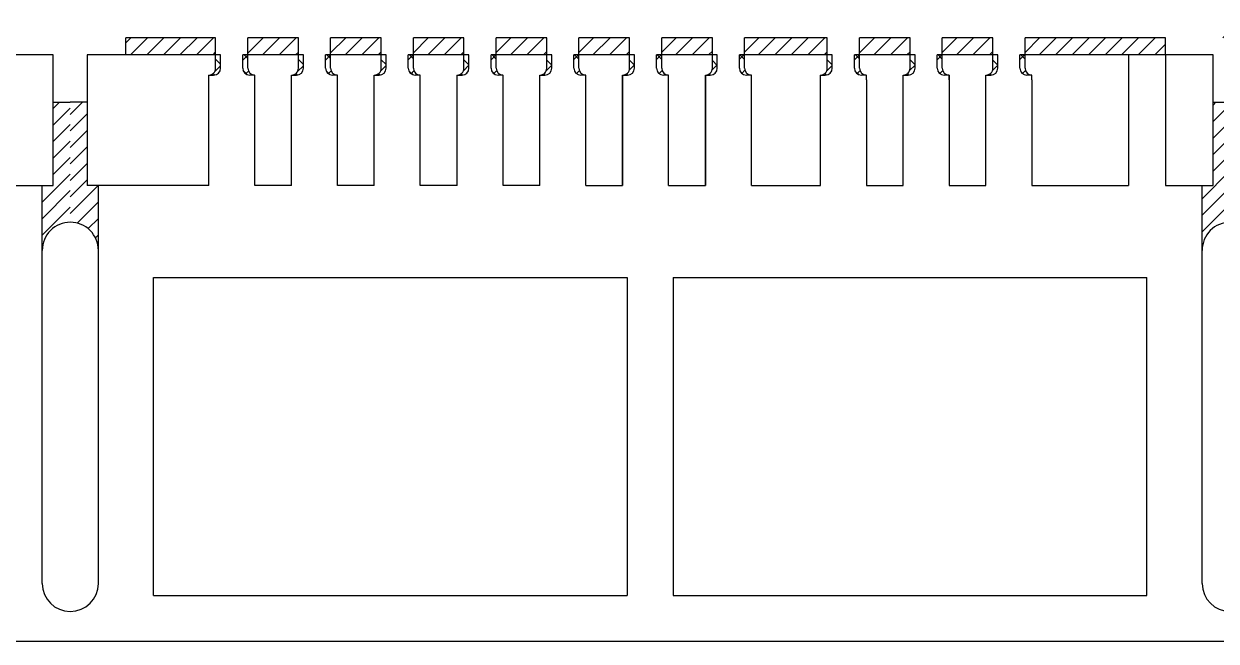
# Model space of a CAD drawing. Extents: x -15.8 to 28.7, y 37.6 to 61.4.
# Drawn here: x -11.582 to -10.934, y 42.055 to 42.39 of the extents above; entities that cross this region are included whole.
import ezdxf

# ---------------------------------------------------------------- set-up
doc = ezdxf.new("R2010")
doc.units = 0
doc.layers.add('AM_8', color=1, linetype='Continuous', lineweight=25)
doc.layers.add('LF-LINE', color=1, linetype='Continuous')
pattern_1 = [(315, (199.7858848285435, -116.0676970257459), (0.3535533905932739, 0.3535533905932738), [])]

# ---------------------------------------------------------------- blocks, each defined once
blk = doc.blocks.new('A$C4BE507A0')
at = {"linetype": 'ByBlock'}
h = blk.add_hatch(dxfattribs=at)
h.set_pattern_fill('ANSI31', scale=0.002, angle=90.00000000000001, style=0)
h.set_pattern_definition([(134.9999999999999, (-7.931345064679277, 2.613043417788745), (-0.0044901280605346, -0.0044901280605346), [])])
edge = h.paths.add_edge_path()
edge.add_line((-0.0707499900718176, 0.6057500000001426), (-0.0707499900718176, 0.6117500000006828))
edge.add_line((-0.0707499900718176, 0.6117500000006828), (-0.0254999999999655, 0.6117500000004555))
edge.add_line((-0.0254999999999655, 0.6117500000004555), (-0.0254999999999655, 0.6209999831521316))
edge.add_line((-0.0254999999999655, 0.6209999831521316), (-0.0907499900717994, 0.6209999831521316))
edge.add_arc((-0.105999990071723, 0.6209999831521316), 0.0152499999999975, -89.91051056027379, 0, ccw=False)
edge.add_line((-0.1059761713295302, 0.6057500017531936), (-0.0707499900717039, 0.6057500000001426))
h = blk.add_hatch(dxfattribs=at)
h.set_pattern_fill('ANSI31', scale=0.002, angle=90.00000000000001, style=0)
h.set_pattern_definition([(134.9999999999999, (0.1283526214656945, 3.05729634976177), (-0.0044901280605346, -0.0044901280605346), [])])
h.paths.add_polyline_path([(0.0094999915762344, 0.5419962659154578), (0.0094999915764618, 0.5907499999998151), (0.0002500000002783, 0.5907499999995878), (0.0002500000002783, 0.5419962659154578)])
h.paths.add_polyline_path([(0.0094999915762344, 0.4969962659153851), (0.0094999915764618, 0.5244962659155306), (0.0002500000002783, 0.5244962659155306), (0.0002500000002783, 0.4969962659153851)])
h.paths.add_polyline_path([(0.0094999915762344, 0.4519962659155397), (0.0094999915762344, 0.4794962659154578), (0.0002500000002783, 0.4794962659154578), (0.0002500000000509, 0.4519962659155397)])
h.paths.add_polyline_path([(0.0094999915764618, 0.4069962659154669), (0.0094999915764618, 0.4344962659153851), (0.0002500000000509, 0.4344962659153851), (0.0002500000000509, 0.4069962659154669)])
h.paths.add_polyline_path([(0.0094999915764618, 0.3619962659153941), (0.0094999915764618, 0.3894962659153123), (0.0002500000000509, 0.3894962659153123), (0.0002500000000509, 0.3619962659153941)])
h.paths.add_polyline_path([(0.0094999915762344, 0.3169962659153214), (0.0094999915764618, 0.3444962659154669), (0.0002500000000509, 0.3444962659154669), (0.0002500000000509, 0.3169962659153214)])
h.paths.add_polyline_path([(0.0094999915764618, 0.2719962659157034), (0.0094999915764618, 0.2994962659153941), (0.0002500000000509, 0.2994962659153941), (0.0002500000000509, 0.2719962659157034)])
h.paths.add_polyline_path([(0.0094999915762344, 0.2095000000001335), (0.0094999915764618, 0.2544962659157761), (0.0002500000000509, 0.2544962659157761), (0.0002500000000509, 0.2095000000001335)])
h.paths.add_polyline_path([(0.0094999915762344, 0.1645000000000607), (0.0094999915762344, 0.1919999999999788), (0.0002500000000509, 0.1919999999999788), (0.0002500000000509, 0.1645000000000607)])
h.paths.add_polyline_path([(0.0094999915762344, 0.1194999999999879), (0.0094999915762344, 0.1469999999999061), (0.0002500000000509, 0.1469999999999061), (0.0002500000000509, 0.1194999999999879)])
h.paths.add_polyline_path([(0.0094999915762344, 0.0257500000005564), (0.0094999915762344, 0.1020000000000607), (0.0002500000000509, 0.1020000000000607), (0.0002500000000509, 0.025750000000329)])
edge = h.paths.add_edge_path(flags=17)
edge.add_line((0.0002500000000509, 0.1020000000000607), (0.0052500000000464, 0.1020000000000607))
h = blk.add_hatch(dxfattribs=at)
h.set_pattern_fill('ANSI37', color=3, scale=0.002, angle=90.00000000000001, style=0)
h.set_pattern_definition([(135, (0.1156858723522021, 3.032940313211511), (-0.0044901280605346, -0.0044901280605346), []), (225, (0.1156858723522021, 3.032940313211511), (0.0044901280605346, -0.0044901280605346), [])])
h.paths.add_polyline_path([(0.0002500000002783, 0.5244962659155306), (0.0002500000002783, 0.5272962659153962), (-0.0069499999995628, 0.5272962659153962, 0.4142135623712452), (-0.0107499999995184, 0.5234962659154121), (-0.0107499999993763, 0.520746265578481), (-0.0107499915758638, 0.520746265578481, -0.4142135623379698), (-0.0069999918289341, 0.5244962658310897), (-0.0057499915758399, 0.5244962659155306)])
h.paths.add_polyline_path([(0.0002500000002783, 0.4794962659154578), (0.0002500000003351, 0.482296265915295), (-0.0069499999997333, 0.4822962659153234, 0.4142135623730951), (-0.0107499999997458, 0.4784962659153394), (-0.0107499999996037, 0.4757462655784082), (-0.0107499915758638, 0.4757462655784082, -0.4142135623557288), (-0.0069999918289341, 0.4794962658312443), (-0.0057499915758399, 0.4794962659154578)])
h.paths.add_polyline_path([(0.0002500000004204, 0.4942962659152102), (0.0002500000004204, 0.4969962659153851), (-0.0057499915758399, 0.4969962659153851), (-0.0069999913234824, 0.4969962658311147, -0.4142135820855767), (-0.0107499915758638, 0.5007462658311113), (-0.0107499999997458, 0.4980962779944776, 0.414214493413545), (-0.0069499999997333, 0.4942962659151533)])
h.paths.add_polyline_path([(0.0002499999999941, 0.4492962659153648), (0.0002500000000509, 0.4519962659155397), (-0.0057499915758399, 0.4519962659155397), (-0.0069999913228003, 0.4519962658312693, -0.4142135821388539), (-0.0107499915758638, 0.4557462658312659), (-0.0107499999996321, 0.4530962779945185, 0.4142144934034927), (-0.0069499999996481, 0.449296265915308)])
h.paths.add_polyline_path([(0.0002499999999941, 0.4344962659153851), (0.0002499999999941, 0.4372962659154496), (-0.0069499999996481, 0.437296265915478, 0.4142135623730951), (-0.0107499999996321, 0.433496265915494), (-0.0107499915758638, 0.4307462658310044, -0.4142135426754215), (-0.006999991828252, 0.4344962658311716), (-0.0057499915758399, 0.4344962659153851)])
h.paths.add_polyline_path([(0.0002499999999941, 0.404296265915292), (0.0002500000000509, 0.4069962659154669), (-0.0057499915758399, 0.4069962659154669), (-0.0069999913228003, 0.4069962658311966, -0.4142135821388539), (-0.0107499915758638, 0.4107462658311932), (-0.0107499999995184, 0.4080962779942468, 0.4142144933884156), (-0.006949999999506, 0.4042962659152352)])
h.paths.add_polyline_path([(0.0002499999999941, 0.3894962659153123), (0.0002499999999941, 0.3922962659154052), (-0.0069499999995628, 0.3922962659154052, 0.4142135623712444), (-0.0107499999995184, 0.3884962659154212), (-0.0107499915758638, 0.3857462658309316, -0.4142135426754222), (-0.006999991828252, 0.3894962658310987), (-0.0057499915758399, 0.3894962659153123)])
h.paths.add_polyline_path([(0.0002500000000509, 0.3592962659151908), (0.0002500000000509, 0.3619962659153941), (-0.0057499915758399, 0.3619962659153941), (-0.0069999913234824, 0.3619962658311238, -0.4142135820855769), (-0.0107499915758638, 0.3657462658311203), (-0.0107499999996321, 0.3630962779943729, 0.4142144934025687), (-0.0069499999996481, 0.3592962659151624)])
h.paths.add_polyline_path([(0.0002500000000509, 0.3444962659154669), (0.0002500000000509, 0.347296265915304), (-0.0069499999996481, 0.3472962659153325, 0.4142135623730942), (-0.0107499999996321, 0.3434962659153484), (-0.0107499915758638, 0.3407462658310862, -0.4142135426221454), (-0.0069999918289341, 0.3444962658312534), (-0.0057499915758399, 0.3444962659154669)])
h.paths.add_polyline_path([(0.0002500000000509, 0.3142962659151181), (0.0002500000000509, 0.3169962659153214), (-0.0057499915758399, 0.3169962659153214), (-0.0069999913234824, 0.316996265831051, -0.4142135820855769), (-0.0107499915758638, 0.3207462658310476), (-0.0107499999995184, 0.3180962779941012, 0.414214493387494), (-0.006949999999506, 0.3142962659150896)])
h.paths.add_polyline_path([(0.0002500000000509, 0.2994962659153941), (0.0002500000000509, 0.3022962659152313), (-0.006949999999506, 0.3022962659152597, 0.4142135623730951), (-0.0107499999995184, 0.2984962659152757), (-0.0107499915758638, 0.2957462658310135, -0.4142135426221453), (-0.0069999918289341, 0.2994962658311806), (-0.0057499915758399, 0.2994962659153941)])
h.paths.add_polyline_path([(0.0002500000000509, 0.2692962659155285), (0.0002499999999941, 0.2719962659157034), (-0.0057499915758399, 0.2719962659157034), (-0.0069999913234824, 0.271996265831433, -0.4142135820855769), (-0.0107499915758638, 0.2757462658314296), (-0.0107499999996321, 0.2730962779946822, 0.4142144934034936), (-0.0069499999996481, 0.2692962659154716)])
h.paths.add_polyline_path([(0.0002500000000509, 0.2544962659157761), (0.0002500000000509, 0.2572962659156133), (-0.0069499999996481, 0.2572962659156417, 0.4142135623730951), (-0.0107499999996321, 0.2534962659156577), (-0.0107499915758638, 0.2507462658313955, -0.4142135623878949), (-0.0069999915758672, 0.2544962658315626)])
h.paths.add_polyline_path([(0.0002500000000509, 0.2067999999999586), (0.0002500000000509, 0.2095000000001335), (-0.0057503632879161, 0.2095000000001335), (-0.0070000134975885, 0.2094999999158631, -0.413420613398641), (-0.0107499999996037, 0.2132398444653916), (-0.0107499999997458, 0.2105999999999426, 0.414213562373095), (-0.0069499999997902, 0.2067999999999586)])
h.paths.add_polyline_path([(0.0002500000000509, 0.1919999999999788), (0.0002500000000509, 0.1948000000000434), (-0.0069499999997333, 0.1948000000000718, 0.4142135623730933), (-0.0107499999997458, 0.1910000000000878), (-0.0107499999996037, 0.1882499996629292), (-0.0133500122467467, 0.1882499996629292), (-0.0707499900718176, 0.1882499996630429), (-0.0707499900718176, 0.1682499996630611), (-0.0107499999996037, 0.1682499996629474), (-0.0107499999996037, 0.1682398444653188, -0.0006770141058785), (-0.0107500137507088, 0.1682499996629474), (-0.0707499900718176, 0.1682499996630611), (-0.0707499900718176, 0.1882499996630429), (-0.0133500122467467, 0.1882499996629292), (-0.0107500137507088, 0.1882499996629292, -0.4142135624090059), (-0.007000014003097, 0.1919999999157653), (-0.005750013750685, 0.1919999999999788)])
h.paths.add_polyline_path([(0.0002500000000509, 0.1617999999998858), (0.0002500000000509, 0.1645000000000607), (-0.0057499694007674, 0.1645000000000607), (-0.0070000134976453, 0.1644999999157903, -0.4134206136797736), (-0.0107499999996037, 0.1682398444690136), (-0.0107499999997458, 0.1655999999998698, 0.414213562373095), (-0.0069499999997902, 0.1617999999998858)])
h.paths.add_polyline_path([(0.0002500000000509, 0.1469999999999061), (0.0002500000000509, 0.1497999999999706), (-0.0069499999997333, 0.149799999999999, 0.4142135623730913), (-0.0107499999997458, 0.146000000000015), (-0.0107499999996037, 0.1432499996630838), (-0.0707499900718176, 0.1432499996631975), (-0.0707499900718176, 0.1232499996632157), (-0.0107499999995184, 0.123249999663102), (-0.0107499999995184, 0.12323984443168, -0.0006770163599395), (-0.0107500137507088, 0.123249999663102), (-0.0707499900718176, 0.1232499996632157), (-0.0707499900718176, 0.1432499996631975), (-0.0107500137507088, 0.1432499996630838, -0.4142135623379699), (-0.0070000140037791, 0.1469999999156926), (-0.005750013750685, 0.1470000000001335)])
h.paths.add_polyline_path([(0.0002500000000509, 0.116799999999813), (0.0002500000000509, 0.1194999999999879), (-0.0057499694007674, 0.1194999999999879), (-0.0070000134983275, 0.1194999999157176, -0.4134206110049128), (-0.0107499999995184, 0.1232398444353464), (-0.0107499999996321, 0.1205999999997971, 0.414213562373095), (-0.0069499999996765, 0.116799999999813)])
h.paths.add_polyline_path([(0.0002500000000509, 0.1020000000000607), (0.0002500000000509, 0.1047999999999263), (-0.0069499999996765, 0.1047999999999263, 0.4142135623712489), (-0.0107499999996321, 0.1009999999999422), (-0.0107499999995184, 0.0982499996630111), (-0.0107500137507088, 0.0982499996630111, -0.4142135623557219), (-0.0070000140037791, 0.1019999999158472), (-0.005750013750685, 0.1020000000000607)])
edge = h.paths.add_edge_path()
edge.add_line((0.0002500000002783, 0.5419962659154294), (-0.0057499915758399, 0.5419962659154522))
edge.add_line((-0.0057499915758399, 0.5419962659154578), (-0.0069999913230276, 0.5419962658311022))
edge.add_arc((-0.0069999915758672, 0.5457462658311556), 0.0037500000000364, -179.99999613759144, -89.99999613689653, ccw=False)
edge.add_line((-0.0107499915758638, 0.5457462655783445), (-0.0107499999993763, 0.5457462655783445))
edge.add_line((-0.0107499999993763, 0.5457462655783445), (-0.0107499999993763, 0.5430962659153181))
edge.add_arc((-0.0069499999994491, 0.5430962659151817), 0.0037999999999101, 179.999999997943, 269.9999999993143)
edge.add_line((-0.006949999999506, 0.5392962659152829), (0.0002500000002783, 0.5392962659153057))
edge.add_line((0.0002500000002783, 0.5392962659153114), (0.0002500000002783, 0.5419962659154522))
h = blk.add_hatch(dxfattribs=at)
h.set_pattern_fill('ANSI31', scale=0.002, angle=90.00000000000001, style=0)
h.set_pattern_definition([(134.9999999999999, (-12.536562, 0.6032450000001007), (-0.0044901280605346, -0.0044901280605346), [])])
edge = h.paths.add_edge_path()
edge.add_line((-0.0707499900718176, -0.0002499999990562), (-0.0707499900719313, 3.126e-13))
edge.add_line((-0.0707499900718176, 3.126e-13), (-0.0707499900718176, 0.0057499831524126))
edge.add_line((-0.0707499900718176, 0.0057499831524126), (-0.1059773215021096, 0.0057499831524126))
edge.add_arc((-0.105999990071723, -0.0094999999995764), 0.0152499999999989, 0, 89.91483187860553, ccw=False)
edge.add_line((-0.0907499900717994, -0.0094999999995764), (-0.0254999999999655, -0.0094999999995764))
edge.add_line((-0.0254999999999655, -0.0094999999995764), (-0.0254999999999655, -0.0002499999992835))
edge.add_line((-0.0254999999999655, -0.0002499999992835), (-0.0707499900717039, -0.0002499999990562))
at = {"layer": 'AM_8'}
h = blk.add_hatch(dxfattribs=at)
h.set_pattern_fill('_U', color=256, scale=0.5, angle=-44.99999999999999, style=0, pattern_type=0)
h.set_pattern_definition(pattern_1)
edge = h.paths.add_edge_path()
edge.add_line((0.0094999915762344, 0.1919999999999788), (0.0094999915763252, 0.6210000000005892))
edge.add_line((0.0094999915763196, 0.6210000000006062), (0.5399999915763033, 0.6210000000006063))
edge.add_line((0.539999991576309, 0.6210000000006062), (0.5399999915763091, -0.0094999999993775))
edge.add_line((0.539999991576309, -0.0094999999993775), (0.0094999915763253, -0.0094999999993776))
edge.add_line((0.0094999915763196, -0.0094999999993775), (0.0094999915762287, 0.0257500000005734))
edge.add_line((0.0094999915762344, 0.0257500000005564), (0.0094999915762344, 0.1194999999999879))
edge.add_line((0.0094999915762344, 0.1194999999999879), (0.0002500000000452, 0.1194999999999879))
edge.add_line((0.0002500000000509, 0.1194999999999879), (0.0002500000000509, 0.1167999999998017))
edge.add_line((0.0002500000000509, 0.116799999999813), (-0.0069499999996424, 0.116799999999813))
edge.add_arc((-0.0069499999996481, 0.1205999999997971), 0.0037999999999784, -179.99999999965712, -90, ccw=False)
edge.add_line((-0.0107499999996321, 0.1205999999997687), (-0.0107499999994957, 0.1232398444316743))
edge.add_arc((-0.0070000137488933, 0.1232499999120478), 0.0037500000018099, 179.999999943721, 180.1551644999873, ccw=False)
edge.add_line((-0.0107500137507088, 0.1232499999157142), (-0.0107500137507088, 0.123249999663102))
edge.add_arc((-0.0070000137488933, 0.1232499999120478), 0.0037500000018099, 180.0000038033503, 180.1551644999872)
edge.add_line((-0.0107499999995184, 0.12323984443168), (-0.0107499999996549, 0.1205999999997743))
edge.add_arc((-0.0069499999996481, 0.1205999999997971), 0.0038000000000011, 180.0000000003428, 270)
edge.add_line((-0.0069499999996481, 0.116799999999813), (0.0002500000000452, 0.116799999999813))
edge.add_line((0.0002500000000509, 0.116799999999813), (0.0002500000000509, 0.1469999999999175))
edge.add_line((0.0002500000000509, 0.1469999999999061), (0.0094999915762401, 0.1469999999999061))
edge.add_line((0.0094999915762344, 0.1469999999999061), (0.0094999915762344, 0.1645000000000607))
edge.add_line((0.0094999915762344, 0.1645000000000607), (0.0002500000000452, 0.1645000000000607))
edge.add_line((0.0002500000000509, 0.1645000000000607), (0.0002500000000509, 0.1617999999998972))
edge.add_line((0.0002500000000509, 0.1617999999999142), (-0.0069499999997333, 0.1617999999998915))
edge.add_arc((-0.0069499999997333, 0.1655999999998698), 0.0037999999999784, -179.99999999965712, -90, ccw=False)
edge.add_line((-0.0107499999997458, 0.1655999999998414), (-0.0107499999996094, 0.1682398444653302))
edge.add_arc((-0.007000013748609, 0.1682499999121205), 0.0037500000020828, 179.9999999440684, 180.1551639872097, ccw=False)
edge.add_line((-0.0107500137507088, 0.1682499999157869), (-0.0107500137507088, 0.1682499996629474))
edge.add_arc((-0.007000013748609, 0.1682499999121205), 0.0037500000020828, 180.0000038071718, 180.1551639872096)
edge.add_line((-0.0107499999996037, 0.1682398444653188), (-0.0107499999997401, 0.1655999999998301))
edge.add_arc((-0.0069499999997333, 0.1655999999998698), 0.0038000000000011, 180.0000000003428, 270)
edge.add_line((-0.0069499999997333, 0.1617999999998858), (0.0002500000000509, 0.1617999999999085))
edge.add_line((0.0002500000000509, 0.1617999999999142), (0.0002500000000509, 0.1919999999999959))
edge.add_line((0.0002500000000509, 0.1919999999999788), (0.0094999915762401, 0.1919999999999788))
h.paths.add_polyline_path([(0.0247499915763569, 0.1020000000006291), (0.0247499915763569, 0.1195000000006132), (0.0137499915763328, 0.1195000000006132), (0.0137499915763328, 0.1470000000006166), (0.0247499915763569, 0.1470000000006166), (0.0247499915763569, 0.1645000000006291), (0.0137499915763328, 0.1645000000006291), (0.0137499915763328, 0.1920000000006041), (0.0247499915763569, 0.1920000000006041), (0.0247499915763569, 0.2095000000006166), (0.0137499915763328, 0.2095000000006166), (0.013749991576276, 0.2545000000006325), (0.0247499915763569, 0.2545000000006325), (0.0247499915763569, 0.2720000000006166), (0.0187499915762999, 0.2720000000005882), (0.013749991576276, 0.2720000000005882), (0.013749991576276, 0.2995000000005916), (0.0187499915762999, 0.2995000000005916), (0.0247499915763569, 0.29950000000062), (0.0247499915763569, 0.3170000000006325), (0.013749991576276, 0.3170000000006325), (0.013749991576276, 0.3445000000005791), (0.0187499915762999, 0.3445000000005791), (0.0247499915763569, 0.3445000000006075), (0.0247499915763569, 0.36200000000062), (0.0187499915762999, 0.3620000000005916), (0.013749991576276, 0.3620000000005916), (0.0137499915763328, 0.3895000000006519), (0.0247499915763569, 0.3895000000006519), (0.0247499915763569, 0.4070000000006076), (0.0187499915762999, 0.4070000000005792), (0.013749991576276, 0.4070000000005792), (0.013749991576276, 0.4345000000005826), (0.0187499915762999, 0.4345000000005826), (0.0247499915763569, 0.434500000000611), (0.0247499915763569, 0.4520000000006519), (0.0187499915762999, 0.4520000000006235), (0.013749991576276, 0.4520000000006235), (0.013749991576276, 0.4795000000006269), (0.0247499915763001, 0.4795000000006269), (0.0247499915763569, 0.497000000000611), (0.0187499915762999, 0.4970000000005826), (0.013749991576276, 0.4970000000005826), (0.013749991576276, 0.5245000000006144), (0.0187499915762999, 0.5245000000006144), (0.0247499915763569, 0.5245000000006428), (0.0247499915763001, 0.5420000000006269), (0.013749991576276, 0.5420000000006269), (0.013749991576276, 0.5907500000005826), (0.0187499915762999, 0.590750000000611), (0.0187499915762999, 0.6117500000005976), (0.0397499915763149, 0.6117500000005976), (0.0397499915763149, 0.6167500000006215), (0.0664999915763076, 0.6167500000006215), (0.0664999915763076, 0.6057500000005973), (0.0839999915762633, 0.6057500000005973), (0.0839999915763201, 0.611750000000626), (0.0839999915762633, 0.6167500000006215), (0.1114999915762951, 0.6167500000006215), (0.1114999915762951, 0.6057500000005973), (0.1289999915762507, 0.6057500000006258), (0.1289999915763076, 0.6117500000005976), (0.1289999915763076, 0.6167500000006215), (0.1564999915762542, 0.6167500000006215), (0.1564999915762542, 0.6057500000005973), (0.1739999915762951, 0.6057500000005973), (0.1739999915763235, 0.611750000000626), (0.1739999915762951, 0.6167500000006215), (0.2014999915762985, 0.6167500000006215), (0.2014999915763269, 0.611750000000626), (0.2014999915762985, 0.6057500000005973), (0.2189999915762542, 0.6057500000005973), (0.218999991576311, 0.611750000000626), (0.2189999915762542, 0.6167500000006215), (0.246499991576286, 0.6167500000006215), (0.2464999915763144, 0.611750000000626), (0.246499991576286, 0.6057500000005973), (0.2639999915762985, 0.6057500000005973), (0.2639999915763269, 0.611750000000626), (0.2639999915762985, 0.6167500000006215), (0.2914999915763019, 0.6167500000006215), (0.2914999915763019, 0.6057500000005973), (0.308999991576286, 0.6057500000005973), (0.308999991576286, 0.6167500000006215), (0.3364999915762894, 0.6167500000006215), (0.3364999915763178, 0.611750000000626), (0.3364999915762894, 0.6057500000005973), (0.3539999915763019, 0.6057500000005973), (0.3539999915763019, 0.6167500000006215), (0.3814999915762769, 0.6167500000006215), (0.3814999915763053, 0.611750000000626), (0.3814999915762769, 0.6057500000005973), (0.3989999915763178, 0.6057500000006258), (0.3989999915763178, 0.616750000000593), (0.4264999915763497, 0.616750000000593), (0.4264999915763497, 0.6057500000006258), (0.4439999915763054, 0.6057500000006258), (0.4439999915763054, 0.616750000000593), (0.4714999915763088, 0.616750000000593), (0.4714999915763088, 0.6057500000006258), (0.4889999915763497, 0.6057500000006258), (0.4889999915763497, 0.616750000000593), (0.5097499915762853, 0.616750000000593), (0.5097499915762853, 0.611750000000626), (0.5307499915762435, 0.611750000000626), (0.5307499915762435, 0.590750000000611), (0.5357499915763242, 0.590750000000611), (0.5357499915763242, 0.5320000000006077), (0.524749991576357, 0.5320000000006077), (0.524749991576357, 0.5145000000006235), (0.5357499915763242, 0.5145000000006235), (0.5357499915763242, 0.4870000000006201), (0.524749991576357, 0.4870000000006201), (0.524749991576357, 0.4695000000006076), (0.5357499915763242, 0.4695000000006076), (0.5357499915763242, 0.4420000000006042), (0.524749991576357, 0.4420000000006042), (0.524749991576357, 0.4245000000006201), (0.5357499915763242, 0.4245000000006201), (0.5357499915763242, 0.3970000000006166), (0.524749991576357, 0.3970000000006166), (0.524749991576357, 0.3795000000006041), (0.5357499915763242, 0.3795000000006041), (0.5357499915763242, 0.3520000000006291), (0.524749991576357, 0.3520000000006291), (0.524749991576357, 0.3345000000006166), (0.5357499915763242, 0.3345000000006166), (0.5357499915763242, 0.2895000000006291), (0.524749991576357, 0.2895000000006291), (0.524749991576357, 0.2720000000006166), (0.5357499915763242, 0.2720000000006166), (0.5357499915763242, 0.2445000000006132), (0.524749991576357, 0.2445000000006132), (0.524749991576357, 0.2270000000006291), (0.5307499915762435, 0.2270000000006291), (0.5357499915763242, 0.2270000000006007), (0.5357499915763242, 0.1995000000005689), (0.5307499915762435, 0.1995000000006257), (0.524749991576357, 0.1995000000006257), (0.524749991576357, 0.1820000000006132), (0.5357499915763242, 0.1820000000006132), (0.5357499915763242, 0.1545000000006098), (0.524749991576357, 0.1545000000006098), (0.524749991576357, 0.1370000000006257), (0.5357499915763242, 0.1370000000006257), (0.5357499915763242, 0.1095000000006223), (0.524749991576357, 0.1095000000006223), (0.524749991576357, 0.0920000000006098), (0.5357499915763242, 0.0920000000006098), (0.5357499915763242, 0.0257500000006132), (0.5307499915762435, 0.0257500000006132), (0.5307499915762435, -0.0002499999993688), (0.5097499915762853, -0.0002499999993688), (0.5097499915762853, -0.0052499999993927), (0.4859999915763069, -0.0052499999993927), (0.4859999915763069, 0.0057500000006314), (0.4684999915762944, 0.0057500000006314), (0.4684999915762944, -0.0052499999993927), (0.440999991576291, -0.0052499999993927), (0.440999991576291, 0.0057500000006314), (0.4234999915763069, 0.0057500000006314), (0.4234999915763069, -0.0052499999993927), (0.3959999915763035, -0.0052499999993927), (0.3959999915763035, 0.0057500000006314), (0.378499991576291, 0.0057500000006314), (0.378499991576291, -0.0052499999993927), (0.350999991576316, -0.0052499999993927), (0.350999991576316, 0.0057500000006314), (0.3334999915763035, 0.0057500000006314), (0.3334999915763035, -0.0052499999993927), (0.3059999915763569, -0.0052499999993927), (0.3059999915763569, 0.0057500000006314), (0.288499991576316, 0.0057500000006314), (0.288499991576316, -0.0052499999993927), (0.2609999915763126, -0.0052499999993927), (0.2609999915763126, 0.0057500000006314), (0.2434999915763569, 0.0057500000006314), (0.2434999915763569, -0.0052499999993927), (0.2159999915762398, -0.0052499999993927), (0.2159999915762398, 0.0057500000006314), (0.1984999915763126, 0.0057500000006314), (0.1984999915763126, -0.0052499999993927), (0.1709999915763092, -0.0052499999993927), (0.1709999915763092, 0.0057500000006314), (0.1534999915762398, 0.0057500000006314), (0.1534999915762398, -0.0052499999993927), (0.1259999915763217, -0.0052499999993927), (0.1259999915763217, 0.0057500000006314), (0.1084999915763092, 0.0057500000006314), (0.1084999915763092, -0.0052499999993927), (0.0809999915763342, -0.0052499999993927), (0.0809999915763342, 0.0057500000006314), (0.0634999915763217, 0.0057500000006314), (0.0634999915763217, -0.0052499999993927), (0.039749991576258, -0.0052499999993927), (0.039749991576258, -0.0002499999993688), (0.0187499915762999, -0.0002499999993688), (0.0187499915762999, 0.0257500000006132), (0.0137499915763328, 0.0257500000006132), (0.0137499915763328, 0.1020000000006291)], flags=16)
h = blk.add_hatch(dxfattribs=at)
h.set_pattern_fill('_U', color=256, scale=0.5, angle=-44.99999999999999, style=0, pattern_type=0)
h.set_pattern_definition(pattern_1)
edge = h.paths.add_edge_path()
edge.add_line((0.0094999915762344, 0.1919999999999788), (0.0094999915762344, 0.2095000000001335))
edge.add_line((0.0094999915762344, 0.2095000000001335), (0.0002500000000452, 0.2095000000001335))
edge.add_line((0.0002500000000509, 0.2095000000001335), (0.0002500000000509, 0.2067999999999472))
edge.add_line((0.0002500000000509, 0.2067999999999586), (-0.0069499999997333, 0.2067999999999586))
edge.add_arc((-0.0069499999997333, 0.2105999999999426), 0.0037999999999784, -179.99999999965712, -90, ccw=False)
edge.add_line((-0.0107499999997458, 0.2105999999999142), (-0.0107499999996094, 0.2132398444654029))
edge.add_arc((-0.0070000137507691, 0.2132499999158597), 0.0037499999999554, 180.1551640432295, 270.0000038624086)
edge.add_line((-0.007000013497958, 0.2094999999158631), (-0.0057500137506793, 0.2095000000001278))
edge.add_line((-0.005750013750685, 0.2095000000001335), (0.0094999915762401, 0.2095000000001335))
edge.add_line((0.0094999915762344, 0.2095000000001335), (0.0094999915764617, 0.2544962659157761))
edge.add_line((0.0094999915764618, 0.2544962659157761), (0.0094999915763252, 0.6210000000005892))
edge.add_line((0.0094999915763196, 0.6210000000006062), (0.5399999915763033, 0.6210000000006063))
edge.add_line((0.539999991576309, 0.6210000000006062), (0.5399999915763091, -0.0094999999993775))
edge.add_line((0.539999991576309, -0.0094999999993775), (0.0094999915763253, -0.0094999999993776))
edge.add_line((0.0094999915763196, -0.0094999999993775), (0.0094999915762287, 0.0257500000005734))
edge.add_line((0.0094999915762344, 0.0257500000005564), (0.0094999915762344, 0.1194999999999879))
edge.add_line((0.0094999915762344, 0.1194999999999879), (0.0002500000000452, 0.1194999999999879))
edge.add_line((0.0002500000000509, 0.1194999999999879), (0.0002500000000055, 0.1167999999998017))
edge.add_line((0.0002499999999941, 0.116799999999813), (-0.0069499999996538, 0.116799999999813))
edge.add_arc((-0.0069499999996481, 0.1205999999997971), 0.0037999999999784, -179.99999999965712, -90, ccw=False)
edge.add_line((-0.0107499999996321, 0.1205999999997687), (-0.0107499999994957, 0.1232398444316743))
edge.add_arc((-0.0070000137488933, 0.1232499999120478), 0.0037500000018099, 179.999999943721, 180.1551644999873, ccw=False)
edge.add_line((-0.0107500137507088, 0.1232499999157142), (-0.0107500137507088, 0.123249999663102))
edge.add_arc((-0.0070000137488933, 0.1232499999120478), 0.0037500000018099, 180.0000038033503, 180.1551644999872)
edge.add_line((-0.0107499999995184, 0.12323984443168), (-0.0107499999996549, 0.1205999999997743))
edge.add_arc((-0.0069499999996481, 0.1205999999997971), 0.0038000000000011, 180.0000000003428, 270)
edge.add_line((-0.0069499999996481, 0.116799999999813), (0.0002499999999998, 0.116799999999813))
edge.add_line((0.0002499999999941, 0.116799999999813), (0.0002500000000396, 0.1194999999999993))
edge.add_line((0.0002500000000509, 0.1194999999999879), (0.0002500000000509, 0.1469999999999061))
edge.add_line((0.0002500000000509, 0.1469999999999061), (0.0094999915762401, 0.1469999999999061))
edge.add_line((0.0094999915762344, 0.1469999999999061), (0.0094999915762344, 0.1645000000000607))
edge.add_line((0.0094999915762344, 0.1645000000000607), (0.0002500000000452, 0.1645000000000607))
edge.add_line((0.0002500000000509, 0.1645000000000607), (0.0002500000000509, 0.1617999999998972))
edge.add_line((0.0002500000000509, 0.1617999999999142), (-0.0069499999997333, 0.1617999999998915))
edge.add_arc((-0.0069499999997333, 0.1655999999998698), 0.0037999999999784, -179.99999999965712, -90, ccw=False)
edge.add_line((-0.0107499999997458, 0.1655999999998414), (-0.0107499999996094, 0.1682398444653302))
edge.add_arc((-0.007000013748609, 0.1682499999121205), 0.0037500000020828, 179.9999999440684, 180.1551639872097, ccw=False)
edge.add_line((-0.0107500137507088, 0.1682499999157869), (-0.0107500137507088, 0.1682499996629474))
edge.add_arc((-0.007000013748609, 0.1682499999121205), 0.0037500000020828, 180.0000038071718, 180.1551639872096)
edge.add_line((-0.0107499999996037, 0.1682398444653188), (-0.0107499999997401, 0.1655999999998301))
edge.add_arc((-0.0069499999997333, 0.1655999999998698), 0.0038000000000011, 180.0000000003428, 270)
edge.add_line((-0.0069499999997333, 0.1617999999998858), (0.0002500000000509, 0.1617999999999085))
edge.add_line((0.0002500000000509, 0.1617999999999142), (0.0002500000000509, 0.1919999999999959))
edge.add_line((0.0002500000000509, 0.1919999999999788), (0.0094999915762401, 0.1919999999999788))
h.paths.add_polyline_path([(0.0137499915763328, 0.1470000000006166), (0.0247499915763569, 0.1470000000006166), (0.0247499915763569, 0.1645000000006291), (0.0137499915763328, 0.1645000000006291), (0.0137499915763328, 0.1920000000006041), (0.0247499915763569, 0.1920000000006041), (0.0247499915763569, 0.2095000000006166), (0.0137499915763328, 0.2095000000006166), (0.0137499915763328, 0.2545000000006041), (0.0187499915762999, 0.2545000000006041), (0.0247499915763569, 0.2545000000006325), (0.0247499915763569, 0.2720000000006166), (0.0137499915763328, 0.2720000000006166), (0.0137499915763328, 0.29950000000062), (0.0247499915763569, 0.29950000000062), (0.0247499915763569, 0.3170000000006325), (0.0187499915762999, 0.3170000000006325), (0.0137499915763328, 0.3170000000006041), (0.0137499915763328, 0.3445000000006075), (0.0247499915763569, 0.3445000000006075), (0.0247499915763569, 0.36200000000062), (0.0137499915763328, 0.36200000000062), (0.0137499915763328, 0.3895000000006519), (0.0247499915763569, 0.3895000000006519), (0.0247499915763569, 0.4070000000006076), (0.0137499915763328, 0.4070000000006076), (0.0137499915763328, 0.434500000000611), (0.0247499915763569, 0.434500000000611), (0.0247499915763569, 0.4520000000006519), (0.0137499915763328, 0.4520000000006519), (0.0137499915763328, 0.4795000000005985), (0.0187499915762999, 0.4795000000005985), (0.0247499915763001, 0.4795000000006269), (0.0247499915763569, 0.497000000000611), (0.0137499915763328, 0.497000000000611), (0.0137499915763328, 0.5245000000006428), (0.0247499915763569, 0.5245000000006428), (0.0247499915763001, 0.5420000000006269), (0.0187499915762999, 0.5420000000006269), (0.0137499915763328, 0.5420000000005984), (0.0137499915763328, 0.590750000000611), (0.0187499915762999, 0.590750000000611), (0.0187499915762999, 0.611750000000626), (0.039749991576258, 0.611750000000626), (0.039749991576258, 0.616750000000593), (0.0664999915762508, 0.616750000000593), (0.0664999915762508, 0.6057500000006258), (0.0839999915762633, 0.6057500000005973), (0.0839999915763201, 0.611750000000626), (0.0839999915763201, 0.616750000000593), (0.1114999915763235, 0.616750000000593), (0.1114999915763235, 0.611750000000626), (0.1114999915762951, 0.6057500000005973), (0.1289999915762507, 0.6057500000006258), (0.1289999915762507, 0.616750000000593), (0.156499991576311, 0.616750000000593), (0.156499991576311, 0.611750000000626), (0.1564999915762542, 0.6057500000005973), (0.1739999915762951, 0.6057500000005973), (0.1739999915763235, 0.611750000000626), (0.1739999915763235, 0.616750000000593), (0.2014999915763269, 0.616750000000593), (0.2014999915763269, 0.611750000000626), (0.2014999915762985, 0.6057500000005973), (0.2189999915762542, 0.6057500000005973), (0.218999991576311, 0.611750000000626), (0.218999991576311, 0.616750000000593), (0.2464999915763144, 0.616750000000593), (0.2464999915763144, 0.611750000000626), (0.246499991576286, 0.6057500000005973), (0.2639999915762985, 0.6057500000005973), (0.2639999915763269, 0.611750000000626), (0.2639999915763269, 0.616750000000593), (0.2914999915763019, 0.616750000000593), (0.2914999915763019, 0.6057500000005973), (0.308999991576286, 0.6057500000005973), (0.3089999915763144, 0.611750000000626), (0.3089999915763144, 0.616750000000593), (0.3364999915763178, 0.616750000000593), (0.3364999915763178, 0.611750000000626), (0.3364999915762894, 0.6057500000005973), (0.3539999915763019, 0.6057500000005973), (0.3539999915763019, 0.616750000000593), (0.3814999915763053, 0.616750000000593), (0.3814999915763053, 0.611750000000626), (0.3814999915762769, 0.6057500000005973), (0.3989999915763178, 0.6057500000006258), (0.3989999915763178, 0.616750000000593), (0.4264999915763497, 0.616750000000593), (0.4264999915763497, 0.6057500000006258), (0.4439999915763054, 0.6057500000006258), (0.4439999915763054, 0.616750000000593), (0.4714999915763088, 0.616750000000593), (0.4714999915763088, 0.6057500000006258), (0.4889999915763497, 0.6057500000006258), (0.4889999915763497, 0.616750000000593), (0.5097499915762853, 0.616750000000593), (0.5097499915762853, 0.611750000000626), (0.5307499915762435, 0.611750000000626), (0.5307499915762435, 0.590750000000611), (0.5357499915763242, 0.590750000000611), (0.5357499915763242, 0.5320000000006077), (0.524749991576357, 0.5320000000006077), (0.524749991576357, 0.5145000000006235), (0.5357499915763242, 0.5145000000006235), (0.5357499915763242, 0.4870000000006201), (0.524749991576357, 0.4870000000006201), (0.524749991576357, 0.4695000000006076), (0.5357499915763242, 0.4695000000006076), (0.5357499915763242, 0.4420000000006042), (0.524749991576357, 0.4420000000006042), (0.524749991576357, 0.4245000000006201), (0.5357499915763242, 0.4245000000006201), (0.5357499915763242, 0.3970000000006166), (0.524749991576357, 0.3970000000006166), (0.524749991576357, 0.3795000000006041), (0.5357499915763242, 0.3795000000006041), (0.5357499915763242, 0.3520000000006291), (0.524749991576357, 0.3520000000006291), (0.524749991576357, 0.3345000000006166), (0.5357499915763242, 0.3345000000006166), (0.5357499915763242, 0.2895000000006291), (0.524749991576357, 0.2895000000006291), (0.524749991576357, 0.2720000000006166), (0.5357499915763242, 0.2720000000006166), (0.5357499915763242, 0.2445000000006132), (0.524749991576357, 0.2445000000006132), (0.524749991576357, 0.2270000000006291), (0.5307499915762435, 0.2270000000006291), (0.5357499915763242, 0.2270000000006007), (0.5357499915763242, 0.1995000000005689), (0.5307499915762435, 0.1995000000006257), (0.524749991576357, 0.1995000000006257), (0.524749991576357, 0.1820000000006132), (0.5357499915763242, 0.1820000000006132), (0.5357499915763242, 0.1545000000006098), (0.524749991576357, 0.1545000000006098), (0.524749991576357, 0.1370000000006257), (0.5357499915763242, 0.1370000000006257), (0.5357499915763242, 0.1095000000006223), (0.524749991576357, 0.1095000000006223), (0.524749991576357, 0.0920000000006098), (0.5357499915763242, 0.0920000000006098), (0.5357499915763242, 0.0257500000006132), (0.5307499915762435, 0.0257500000006132), (0.5307499915762435, -0.0002499999993688), (0.5097499915762853, -0.0002499999993688), (0.5097499915762853, -0.0052499999993927), (0.4859999915763069, -0.0052499999993927), (0.4859999915763069, 0.0057500000006314), (0.4684999915762944, 0.0057500000006314), (0.4684999915762944, -0.0052499999993927), (0.440999991576291, -0.0052499999993927), (0.440999991576291, 0.0057500000006314), (0.4234999915763069, 0.0057500000006314), (0.4234999915763069, -0.0052499999993927), (0.3959999915763035, -0.0052499999993927), (0.3959999915763035, 0.0057500000006314), (0.378499991576291, 0.0057500000006314), (0.378499991576291, -0.0052499999993927), (0.350999991576316, -0.0052499999993927), (0.350999991576316, 0.0057500000006314), (0.3334999915763035, 0.0057500000006314), (0.3334999915763035, -0.0052499999993927), (0.3059999915763569, -0.0052499999993927), (0.3059999915763569, 0.0057500000006314), (0.288499991576316, 0.0057500000006314), (0.288499991576316, -0.0052499999993927), (0.2609999915763126, -0.0052499999993927), (0.2609999915763126, 0.0057500000006314), (0.2434999915763569, 0.0057500000006314), (0.2434999915763569, -0.0052499999993927), (0.2159999915762398, -0.0052499999993927), (0.2159999915762398, 0.0057500000006314), (0.1984999915763126, 0.0057500000006314), (0.1984999915763126, -0.0052499999993927), (0.1709999915763092, -0.0052499999993927), (0.1709999915763092, 0.0057500000006314), (0.1534999915762398, 0.0057500000006314), (0.1534999915762398, -0.0052499999993927), (0.1259999915763217, -0.0052499999993927), (0.1259999915763217, 0.0057500000006314), (0.1084999915763092, 0.0057500000006314), (0.1084999915763092, -0.0052499999993927), (0.0809999915763342, -0.0052499999993927), (0.0809999915763342, 0.0057500000006314), (0.0634999915763217, 0.0057500000006314), (0.0634999915763217, -0.0052499999993927), (0.039749991576258, -0.0052499999993927), (0.039749991576258, -0.0002499999993688), (0.0187499915762999, -0.0002499999993688), (0.0187499915762999, 0.0257500000006132), (0.0137499915763328, 0.0257500000006132), (0.0137499915763328, 0.1020000000006291), (0.0247499915763569, 0.1020000000006291), (0.0247499915763569, 0.1195000000006132), (0.0137499915763328, 0.1195000000006132)], flags=16)
at = {"color": 4, "linetype": 'ByBlock'}
for p, q in [((-0.0254999999999655, 0.6117500000002281), (-0.0254999999999655, 0.6210000021955864)), ((0.0002500000000509, 0.6117500000004555), (-0.0707499900718176, 0.6117500000004555)), ((0.0002500000002783, 0.5419962659154578), (0.0002500000002783, 0.6117500000004555)), ((-0.2871430798122674, 0.6057500106199712), (-0.0707499900718176, 0.6057500000001426)), ((0.0002500000002783, 0.5907499999995878), (0.0094999915764618, 0.5907499999998151)), ((0.0094999915762344, 0.5419962659154578), (0.0094999915764618, 0.5907499999998151)), ((-0.2937499900715465, 0.5757500000002836), (-0.1207499900717721, 0.5757500000001698)), ((0.0002500000002783, 0.5392962659153114), (0.0002500000002783, 0.5419962659154294)), ((0.0002500000002783, 0.4969962659153851), (0.0002500000002783, 0.5272962659153962)), ((-0.0707499900718176, 0.5007462655784991), (-0.0707499900718176, 0.520746265578481)), ((0.0094999915762344, 0.4969962659153851), (0.0094999915764618, 0.5244962659155306)), ((0.0002500000004204, 0.4942962659152102), (0.0002500000004204, 0.4969962659153851)), ((0.0002500000000509, 0.4519962659155397), (0.0002500000003351, 0.4822962659152666)), ((-0.0707499900718176, 0.4557462655784264), (-0.0707499900718744, 0.4757462655784082)), ((0.0094999915762344, 0.4519962659155397), (0.0094999915762344, 0.4794962659154578)), ((0.0002499999999941, 0.4492962659153932), (0.0002500000000509, 0.4519962659155397)), ((0.0002500000000509, 0.4069962659156943), (0.0002499999999941, 0.437296265915478)), ((0.0094999915764618, 0.4069962659154669), (0.0094999915764618, 0.4344962659153851)), ((-0.0707499900717608, 0.4107462655783536), (-0.0707499900718176, 0.4307462655783354)), ((0.0002499999999941, 0.4042962659153205), (0.0002500000000509, 0.4069962659154669)), ((0.0002500000000509, 0.3619962659153941), (0.0002499999999941, 0.3922962659154052)), ((0.0094999915764618, 0.3619962659153941), (0.0094999915764618, 0.3894962659153123)), ((-0.0707499900718176, 0.3657462655785082), (-0.0707499900717608, 0.38574626557849)), ((0.0002500000000509, 0.3592962659151908), (0.0002500000000509, 0.3619962659153657)), ((0.0002500000000509, 0.316996265915094), (0.0002500000000509, 0.3472962659152756)), ((0.0094999915762344, 0.3169962659153214), (0.0094999915764618, 0.3444962659154669)), ((0.0002500000000509, 0.3142962659150896), (0.0002500000000509, 0.3169962659153214)), ((0.0002500000000509, 0.271996265915476), (0.0002500000000509, 0.3022962659152313)), ((0.0094999915764618, 0.2719962659157034), (0.0094999915764618, 0.2994962659153941)), ((0.0002500000000509, 0.2692962659155285), (0.0002499999999941, 0.2719962659157034)), ((0.0002500000000509, 0.2095000000001335), (0.0002500000000509, 0.2572962659156133)), ((0.0094999915762344, 0.2095000000001335), (0.0094999915764618, 0.2544962659157761)), ((0.0002500000000509, 0.2067999999999586), (0.0002500000000509, 0.2095000000001335)), ((0.0002500000000509, 0.1645000000002881), (0.0002500000000509, 0.1948000000000434)), ((0.0094999915762344, 0.1645000000000607), (0.0094999915762344, 0.1919999999999788)), ((0.0002500000000509, 0.1617999999999142), (0.0002500000000509, 0.1645000000000607)), ((0.0002500000000509, 0.1194999999999879), (0.0002500000000509, 0.1497999999999706)), ((0.0094999915762344, 0.1194999999999879), (0.0094999915762344, 0.1469999999999061)), ((0.0002500000000509, 0.116799999999813), (0.0002500000000509, 0.1194999999999879)), ((0.0002500000000509, 0.025750000000329), (0.0002500000000509, 0.1047999999999263)), ((0.0094999915762344, 0.0257500000005564), (0.0094999915762344, 0.1020000000000607)), ((0.0002500000000509, 0.0457500000004245), (-0.0707499900718176, 0.0457500000005382)), ((-0.2937499900715465, 0.0357499831523853), (-0.1207499900717721, 0.0357499831523853)), ((0.0002500000000509, 0.0257500000004427), (-0.0707499900718176, 0.0257500000005564)), ((0.0002500000000509, -0.0002499999996246), (0.0002500000000509, 0.0257500000006701)), ((0.0002500000002783, 0.025750000000329), (0.0094999915764618, 0.0257500000005564)), ((-0.2871610767422226, 0.0057499831524126), (-0.0707499900718176, 0.0057499831524126)), ((-0.0707499900718176, -0.0002499999992835), (0.0002500000000509, -0.0002499999996246)), ((-0.0254999999999655, -0.0002499999995109), (-0.0254999999999655, -0.0094999999995764))]:
    blk.add_line(p, q, dxfattribs=at)
at = {"color": 252, "linetype": 'ByBlock'}
for p, q in [((-0.0107499999993763, 0.5457962659153281), (-0.0107499999993763, 0.5457962659153281)), ((-0.0107499999993763, 0.5207962659154078), (-0.0107499999993763, 0.5207962659154078)), ((-0.0107499999996037, 0.5007962659152554), (-0.0107499999996037, 0.5007962659152554)), ((-0.0107499999996037, 0.475796265915335), (-0.0107499999996037, 0.475796265915335)), ((-0.0107499999995184, 0.45579626591541), (-0.0107499999995184, 0.45579626591541)), ((-0.0107499999995184, 0.4307962659154896), (-0.0107499999995184, 0.4307962659154896)), ((-0.0107499999993763, 0.4107962659153373), (-0.0107499999993763, 0.4107962659153373)), ((-0.0107499999993763, 0.3857962659154168), (-0.0107499999993763, 0.3857962659154168)), ((-0.0107499999995184, 0.3657962659152645), (-0.0107499999995184, 0.3657962659152645)), ((-0.0107499999995184, 0.3407962659153441), (-0.0107499999995184, 0.3407962659153441)), ((-0.0107499999993763, 0.3207962659151917), (-0.0107499999993763, 0.3207962659151917)), ((-0.0107499999993763, 0.2957962659152713), (-0.0107499999993763, 0.2957962659152713)), ((-0.0107499999995184, 0.2757962659155737), (-0.0107499999995184, 0.2757962659155737)), ((-0.0107499999995184, 0.2507962659156533), (-0.0107499999995184, 0.2507962659156533)), ((-0.0107499999996037, 0.2133000000000038), (-0.0107499999996037, 0.2133000000000038)), ((-0.0107499999996037, 0.1883000000000834), (-0.0107499999996037, 0.1883000000000834)), ((-0.0107499999996037, 0.1682999999999311), (-0.0107499999996037, 0.1682999999999311)), ((-0.0107499999996037, 0.1433000000000106), (-0.0107499999996037, 0.1433000000000106)), ((-0.0107499999995184, 0.1232999999998583), (-0.0107499999995184, 0.1232999999998583)), ((-0.0107499999995184, 0.0982999999999379), (-0.0107499999995184, 0.0982999999999379))]:
    blk.add_line(p, q, dxfattribs=at)
at = {"color": 1, "linetype": 'ByBlock'}
for p, q in [((-0.0107499940443177, 0.5457462655783445), (-0.0107499940443177, 0.5457462655783445)), ((-0.0107499940443177, 0.520746265578481), (-0.0107499940443177, 0.520746265578481))]:
    blk.add_line(p, q, dxfattribs=at)
at = {"color": 1, "linetype": 'Continuous'}
for p, q in [((-0.0057499915758399, 0.5419962659154578), (0.0094999915764618, 0.5419962659154578)), ((-0.0057499915758399, 0.5244962659155306), (0.0094999915764618, 0.5244962659155306)), ((-0.0707499900718176, 0.5007462655784991), (-0.0107499915757217, 0.5007462655784991)), ((-0.0107499915757217, 0.5007462658311113), (-0.0107499915757217, 0.5007462655784991)), ((-0.0069999913230276, 0.4969962658312568), (-0.0057499915758399, 0.4969962659153851)), ((-0.0057499915758399, 0.4969962659153851), (0.0094999915762344, 0.4969962659153851)), ((-0.0707499900718744, 0.4757462655784082), (-0.0107499915757217, 0.4757462655784082)), ((-0.0107499915757217, 0.4757462658312477), (-0.0107499915757217, 0.4757462655784082)), ((-0.0069999918284793, 0.4794962658311022), (-0.0057499915758399, 0.4794962659154578)), ((-0.0057499915758399, 0.4794962659154578), (0.0094999915762344, 0.4794962659154578)), ((-0.0707499900717608, 0.4557462655784264), (-0.0107499915757217, 0.4557462655784264)), ((-0.0107499915757217, 0.4557462658312659), (-0.0107499915757217, 0.4557462655784264)), ((-0.0069999913230276, 0.4519962658311841), (-0.0057499915758399, 0.4519962659155397)), ((-0.0057499915758399, 0.4519962659155397), (0.0094999915762344, 0.4519962659155397)), ((-0.0069999918284793, 0.4344962658312568), (-0.0057499915758399, 0.4344962659153851)), ((-0.0057499915758399, 0.4344962659153851), (0.0094999915764618, 0.4344962659153851)), ((-0.0707499900717608, 0.4307462655783354), (-0.0107499915757217, 0.4307462655783354)), ((-0.0107499915757217, 0.430746265831175), (-0.0107499915757217, 0.4307462655783354)), ((-0.0707499900717608, 0.4107462655783536), (-0.0107499915757217, 0.4107462655783536)), ((-0.0107499915757217, 0.4107462658311932), (-0.0107499915757217, 0.4107462655783536)), ((-0.0069999913230276, 0.4069962658311113), (-0.0057499915758399, 0.4069962659154669)), ((-0.0057499915758399, 0.4069962659154669), (0.0094999915764618, 0.4069962659154669)), ((-0.0069999918284793, 0.389496265831184), (-0.0057499915758399, 0.3894962659153123)), ((-0.0057501356341163, 0.3894962659153123), (0.0094999915764618, 0.3894962659153123)), ((-0.0707499900717608, 0.38574626557849), (-0.0107499915757217, 0.38574626557849)), ((-0.0107499915757217, 0.3857462658311021), (-0.0107499915757217, 0.38574626557849)), ((-0.0707499900718176, 0.3657462655785082), (-0.0107499915757217, 0.3657462655785082)), ((-0.0107499915757217, 0.3657462658311203), (-0.0107499915757217, 0.3657462655785082)), ((-0.0069999913230276, 0.3619962658312659), (-0.0057499915758399, 0.3619962659153941)), ((-0.0057499915758399, 0.3619962659153941), (0.0094999915764618, 0.3619962659153941)), ((-0.0069999918284793, 0.3444962658311113), (-0.0057499915758399, 0.3444962659154669)), ((-0.0057499915758399, 0.3444962659154669), (0.0094999915764618, 0.3444962659154669)), ((-0.0707499900718176, 0.3407462655784172), (-0.0107499915757217, 0.3407462655784172)), ((-0.0107499915757217, 0.3407462658312568), (-0.0107499915757217, 0.3407462655784172)), ((-0.0707499900718176, 0.3207462655784354), (-0.0107499915757217, 0.3207462655784354)), ((-0.0107499915757217, 0.3207462655784354), (-0.0707499900718176, 0.3207462655784354)), ((-0.0107499915757217, 0.3207462658310476), (-0.0107499915757217, 0.3207462655784354)), ((-0.0069999913230276, 0.3169962658311931), (-0.0057499915758399, 0.3169962659153214)), ((-0.0057499915758399, 0.3169962659153214), (0.0094999915764618, 0.3169962659153214)), ((-0.0069999918284793, 0.2994962658310385), (-0.0057499915758399, 0.2994962659153941)), ((-0.0057499915758399, 0.2994962659153941), (0.0094999915762344, 0.2994962659153941)), ((-0.0707499900718176, 0.2957462655783445), (-0.0107499915757217, 0.2957462655783445)), ((-0.0707499900718176, 0.2957462655783445), (-0.0107499915758638, 0.2957462655783445)), ((-0.0707499900718176, 0.2757462655788174), (-0.0107499915757217, 0.2757462655788174)), ((-0.0107499915757217, 0.2757462655788174), (-0.0707499900718176, 0.2757462655788174)), ((-0.0107499915757217, 0.2757462658314296), (-0.0107499915757217, 0.2757462655788174)), ((-0.0069999913230276, 0.2719962658311203), (-0.0057499915758399, 0.271996265915476)), ((-0.0069999913230276, 0.2719962658315751), (-0.0057499915758399, 0.2719962659157034)), ((-0.0057499915758399, 0.2719962659157034), (0.0094999915764618, 0.2719962659157034)), ((-0.0069999915758672, 0.2544962659157761), (0.0094999915764618, 0.2544962659157761)), ((-0.0707499900718176, 0.2507462655787265), (-0.0107499915757217, 0.2507462655787265)), ((-0.0707499900718176, 0.2507462655787265), (-0.0107499915758638, 0.2507462655787265)), ((-0.0707499900718176, 0.2132499996635886), (-0.0133500122467467, 0.2132499996630202)), ((-0.0133500122467467, 0.2132499996630202), (-0.0107500137507941, 0.2132499996630202)), ((-0.0107500137507941, 0.2132499999158597), (-0.0107500137507941, 0.2132499996630202)), ((-0.0107500137507941, 0.2132499999158597), (-0.0107500137507941, 0.2132499996630202)), ((-0.0070000134978727, 0.2094999999157778), (-0.005750013750685, 0.2095000000001335)), ((-0.0057503632879161, 0.2095000000001335), (0.0094999915762344, 0.2095000000001335)), ((-0.0133500122467467, 0.1882499996629292), (-0.0707499900718176, 0.1882499996630429)), ((-0.0133500122467467, 0.1882499996629292), (-0.0107500137507941, 0.1882499996629292)), ((-0.0107500137507941, 0.1882499999157687), (-0.0107500137507941, 0.1882499996629292)), ((-0.0070000140035518, 0.1919999999158506), (-0.005750013750685, 0.1919999999999788)), ((-0.0057505755278271, 0.1919999999999788), (0.0094999915762344, 0.1919999999999788)), ((-0.0707499900718176, 0.1682499996630611), (-0.0107500137507941, 0.1682499996629474)), ((-0.0133500122467467, 0.1682499996629474), (-0.0107500137507941, 0.1682499996629474)), ((-0.0107500137507941, 0.1682499999157869), (-0.0107500137507941, 0.1682499996629474)), ((-0.0107500137507941, 0.1682499999157869), (-0.0107500137507941, 0.1682499996629474)), ((-0.0070000134978727, 0.1644999999157051), (-0.005750013750685, 0.1645000000000607)), ((-0.0057499694007674, 0.1645000000000607), (0.0094999915762344, 0.1645000000000607)), ((-0.0107500137507941, 0.1432499996630838), (-0.0707499900718176, 0.1432499996631975)), ((-0.0133500122467467, 0.1432499996630838), (-0.0107500137507941, 0.1432499996630838)), ((-0.0107500137507941, 0.143249999915696), (-0.0107500137507941, 0.1432499996630838)), ((-0.0070000140035518, 0.1469999999157778), (-0.005750013750685, 0.1470000000001335)), ((-0.0057499694007674, 0.1469999999999061), (0.0094999915762344, 0.1469999999999061)), ((-0.0707499900718176, 0.1232499996632157), (-0.0107500137507941, 0.123249999663102)), ((-0.0133500122467467, 0.123249999663102), (-0.0107500137507941, 0.123249999663102)), ((-0.0107500137507941, 0.1232499999157142), (-0.0107500137507941, 0.123249999663102)), ((-0.0107500137507941, 0.1232499999157142), (-0.0107500137507941, 0.123249999663102)), ((-0.0070000134978727, 0.1194999999158597), (-0.005750013750685, 0.1194999999999879)), ((-0.0057499694007674, 0.1194999999999879), (0.0094999915762344, 0.1194999999999879)), ((-0.0133500122467467, 0.0982499996630111), (-0.0707499900718176, 0.0982499996625563)), ((-0.0133500122467467, 0.0982499996630111), (-0.0107500137507941, 0.0982499996630111)), ((-0.0107500137507941, 0.0982499999158506), (-0.0107500137507941, 0.0982499996630111)), ((-0.0070000140035518, 0.1019999999157051), (-0.005750013750685, 0.1020000000000607)), ((-0.0057499694007674, 0.1020000000000607), (0.0094999915762344, 0.1020000000000607))]:
    blk.add_line(p, q, dxfattribs=at)
at = {"color": 4, "linetype": 'Continuous'}
for p, q in [((-0.1207499900717721, 0.3182499915762662), (-0.2937499900715465, 0.3182499915763799)), ((-0.1207499900717721, 0.2932499915761752), (-0.2937499900715465, 0.2932499915762889))]:
    blk.add_line(p, q, dxfattribs=at)
at = {"color": 4, "linetype": 'ByBlock'}
blk.add_lwpolyline([(-0.0707499900716755, 0.5457462655787993), (-0.0707499900718176, 0.6117500000004555)], dxfattribs=at)
at = {"color": 4, "linetype": 'Continuous'}
for points in [[(-0.2937499900715465, 0.5757500000002836), (-0.2937499900715465, 0.3182499915763799)], [(-0.1207499900717721, 0.5757500000001698), (-0.1207499900717721, 0.3182499915762662)], [(-0.0707499900718176, 0.3407462655784172), (-0.0707499900718176, 0.3207462655784354)], [(-0.2937499900715465, 0.2932499915762889), (-0.2937499900715465, 0.0357499831523853)], [(-0.1207499900717721, 0.2932499915761752), (-0.1207499900717721, 0.0357499831523853)], [(-0.0707499900718176, 0.2957462655783445), (-0.0707499900718176, 0.2757462655788174)], [(-0.0707499900718176, 0.2507462655787265), (-0.0707499900718176, 0.2132499996635886)], [(-0.0707499900718176, 0.1882499996630429), (-0.0707499900718176, 0.1682499996630611)], [(-0.0707499900718176, 0.1432499996631975), (-0.0707499900718176, 0.1232499996632157)], [(-0.0707499900718176, 0.0982499996625563), (-0.0707499900718176, 0.0457500000005382)], [(-0.0707499900718176, 0.0257500000005564), (-0.0707499900718176, -0.0002499999992835)]]:
    blk.add_lwpolyline(points, dxfattribs=at)
at = {"color": 4, "linetype": 'ByBlock'}
for centre, start, end in [((-0.2871430798122674, 0.6210000106198948), 180.0000316505434, 270), ((-0.105999990071723, 0.6209999831521316), 269.9148311832348, 3.16501199774e-05), ((-0.2871430798122674, -0.0095000062282509), 90, 179.9999683494566), ((-0.105999990071723, -0.0094999999995764), 359.9999683498638, 90.08516881676522)]:
    blk.add_arc(centre, 0.01525, start, end, dxfattribs=at)
at = {"color": 1, "linetype": 'Continuous'}
for centre, start, end in [((-0.0069999915758672, 0.5007462658311113), 180, 270.0000038615618), ((-0.0069999915758672, 0.4757462658312477), 90.0000038615618, 180), ((-0.0069999915758672, 0.4557462658312659), 180, 270.0000038615618), ((-0.0069999915758672, 0.430746265831175), 90.0000038615618, 180), ((-0.0069999915758672, 0.4107462658311932), 180, 270.0000038615618), ((-0.0069999915758672, 0.3857462658311021), 90.0000038615618, 180), ((-0.0069999915758672, 0.3657462658311203), 180, 270.0000038615618), ((-0.0069999915758672, 0.3407462658312568), 90.0000038615618, 180), ((-0.0069999915758672, 0.3207462658310476), 180, 270.0000038615618), ((-0.0069999915758672, 0.295746265831184), 90.0000038615618, 180), ((-0.0069999915758672, 0.2757462658314296), 180, 270.0000038615618), ((-0.0069999915758672, 0.250746265831566), 90.0000038615618, 180), ((-0.0070000137507122, 0.2132499999158597), 180, 270.0000038615618), ((-0.0070000137507122, 0.1882499999157687), 90.0000038615618, 180), ((-0.0070000137507122, 0.1682499999157869), 180, 270.0000038615618), ((-0.0070000137507122, 0.143249999915696), 90.0000038615618, 180), ((-0.0070000137507122, 0.1232499999157142), 180, 270.0000038615618), ((-0.0070000137507122, 0.0982499999158506), 90.0000038615618, 180)]:
    blk.add_arc(centre, 0.0037500000000009, start, end, dxfattribs=at)
at = {"layer": 'LF-LINE', "color": 1}
for p, q in [((-0.0707499900716755, 0.5457462655787993), (-0.0107499915757217, 0.5457462655783445)), ((-0.0107499915757217, 0.5457462658311841), (-0.0107499915757217, 0.5457462655783445)), ((-0.0069999913230276, 0.5419962658311022), (-0.0057499915758399, 0.5419962659154578)), ((-0.0707499900716471, 0.520746265578481), (-0.0107499915757217, 0.520746265578481)), ((-0.0107499915757217, 0.5207462658310931), (-0.0107499915757217, 0.520746265578481)), ((-0.0069999918284793, 0.524496265831175), (-0.0057499915758399, 0.5244962659155306))]:
    blk.add_line(p, q, dxfattribs=at)
at = {"layer": 'LF-LINE'}
for p, q in [((-0.0107499999993763, 0.5457962659153281), (-0.0107499999993763, 0.5430962659153238)), ((-0.006949999999506, 0.5392962659152829), (0.0002500000002783, 0.5392962659153114)), ((-0.006949999999506, 0.5272962659153678), (0.0002500000002783, 0.5272962659153962)), ((-0.0107499999993763, 0.5207962659154078), (-0.0107499999993763, 0.5234962659154121)), ((-0.0107499999996037, 0.5007962659152554), (-0.0107499999996037, 0.4980962659152511)), ((-0.0069499999997333, 0.4942962659152102), (0.0002500000004204, 0.4942962659152102)), ((-0.0069499999997333, 0.482296265915295), (0.0002500000003351, 0.482296265915295)), ((-0.0107499999996037, 0.475796265915335), (-0.0107499999996037, 0.4784962659153394)), ((-0.0107499999995184, 0.45579626591541), (-0.0107499999995184, 0.4530962659154057)), ((-0.0069499999996481, 0.4492962659153648), (0.0002500000001078, 0.4492962659153648)), ((-0.0069499999996481, 0.4372962659154496), (0.0002500000001078, 0.4372962659154496)), ((-0.0107499999995184, 0.4307962659154896), (-0.0107499999995184, 0.433496265915494)), ((-0.0107499999993763, 0.4107962659153373), (-0.0107499999993763, 0.4080962659153329)), ((-0.006949999999506, 0.404296265915292), (0.0002500000000509, 0.404296265915292)), ((-0.006949999999506, 0.3922962659153768), (0.0002500000000509, 0.3922962659154052)), ((-0.0107499999993763, 0.3857962659154168), (-0.0107499999993763, 0.3884962659154212)), ((-0.0107499999995184, 0.3657962659152645), (-0.0107499999995184, 0.3630962659152601)), ((-0.0069499999996481, 0.3592962659152192), (0.0002500000001078, 0.3592962659151908)), ((-0.0069499999996481, 0.347296265915304), (0.0002500000001078, 0.347296265915304)), ((-0.0107499999995184, 0.3407962659153441), (-0.0107499999995184, 0.3434962659153484)), ((-0.0107499999993763, 0.3207962659151917), (-0.0107499999993763, 0.3180962659151874)), ((-0.006949999999506, 0.3142962659151465), (0.0002500000001078, 0.3142962659151181)), ((-0.0107499999993763, 0.2957962659152713), (-0.0107499999993763, 0.2984962659152757)), ((-0.006949999999506, 0.3022962659152313), (0.0002500000001078, 0.3022962659152313)), ((-0.0107499999995184, 0.2757962659155737), (-0.0107499999995184, 0.2730962659155693)), ((-0.0069499999996481, 0.2692962659155285), (0.0002499999999657, 0.2692962659155285)), ((-0.0107499999995184, 0.2507962659156533), (-0.0107499999995184, 0.2534962659156577)), ((-0.0069499999996481, 0.2572962659156133), (0.0002499999999941, 0.2572962659156133)), ((-0.0107499999996037, 0.2133000000000038), (-0.0107499999996037, 0.2105999999999994)), ((-0.0069499999997333, 0.2067999999999586), (0.0002500000001078, 0.2067999999999586)), ((-0.0069499999997333, 0.1948000000000434), (0.0002500000001078, 0.1948000000000434)), ((-0.0107499999996037, 0.1883000000000834), (-0.0107499999996037, 0.1910000000000878)), ((-0.0107499999996037, 0.1682999999999311), (-0.0107499999996037, 0.1655999999999267)), ((-0.0069499999997333, 0.1617999999998858), (0.0002500000000509, 0.1617999999998858)), ((-0.0069499999997333, 0.1497999999999706), (0.0002500000000509, 0.1497999999999706)), ((-0.0107499999996037, 0.1433000000000106), (-0.0107499999996037, 0.146000000000015)), ((-0.0107499999995184, 0.1232999999998583), (-0.0107499999995184, 0.1205999999998539)), ((-0.0069499999996481, 0.116799999999813), (0.0002499999999941, 0.116799999999813)), ((-0.0069499999996481, 0.1047999999998979), (0.0002499999999941, 0.1047999999999263)), ((-0.0107499999995184, 0.0982999999999379), (-0.0107499999995184, 0.1009999999999422))]:
    blk.add_line(p, q, dxfattribs=at)
at = {"layer": 'LF-LINE', "color": 1}
for centre, start, end in [((-0.0069999915758672, 0.5457462658311841), 180, 270.0000038615618), ((-0.0069999915758672, 0.5207462658310931), 90.0000038615618, 180)]:
    blk.add_arc(centre, 0.0037500000000009, start, end, dxfattribs=at)
at = {"layer": 'LF-LINE'}
for centre, start, end in [((-0.006949999999506, 0.5430962659152386), 180, 270), ((-0.006949999999506, 0.5234962659154121), 90, 180), ((-0.0069499999997333, 0.4980962659151658), 180, 270), ((-0.0069499999997333, 0.4784962659153394), 90, 180), ((-0.0069499999996481, 0.4530962659153204), 180, 270), ((-0.0069499999996481, 0.433496265915494), 90, 180), ((-0.006949999999506, 0.4080962659152477), 180, 270), ((-0.006949999999506, 0.3884962659154212), 90, 180), ((-0.0069499999996481, 0.3630962659151748), 180, 270), ((-0.0069499999996481, 0.3434962659153484), 90, 180), ((-0.006949999999506, 0.3180962659151021), 180, 270), ((-0.006949999999506, 0.2984962659152757), 90, 180), ((-0.0069499999996481, 0.2730962659154841), 180, 270), ((-0.0069499999996481, 0.2534962659156577), 90, 180), ((-0.0069499999997333, 0.2105999999999142), 180, 270), ((-0.0069499999997333, 0.1910000000000878), 90, 180), ((-0.0069499999997333, 0.1655999999998414), 180, 270), ((-0.0069499999997333, 0.146000000000015), 90, 180), ((-0.0069499999996481, 0.1205999999997687), 180, 270), ((-0.0069499999996481, 0.1009999999999422), 90, 180)]:
    blk.add_arc(centre, 0.0038000000000009, start, end, dxfattribs=at)

msp = doc.modelspace()

# ---------------------------------------------------------------- linework, layer by layer
at = {"color": 1, "linetype": 'ByBlock'}
msp.add_lwpolyline([(-9.737006411515495, 42.05458332121383), (-9.737006411515495, 46.95458332121392), (-14.63700641151558, 46.95458332121392), (-14.63700641151558, 42.05458332121383)], close=True, dxfattribs=at)

# ---------------------------------------------------------------- block references
at = {"color": 1, "linetype": 'ByBlock', "rotation": 90}
for p in [(-11.56600641151522, 42.37308332963789), (-10.93550641151523, 42.37308332963789)]:
    msp.add_blockref('A$C4BE507A0', p, dxfattribs=at)

doc.saveas('drawing.dxf')
